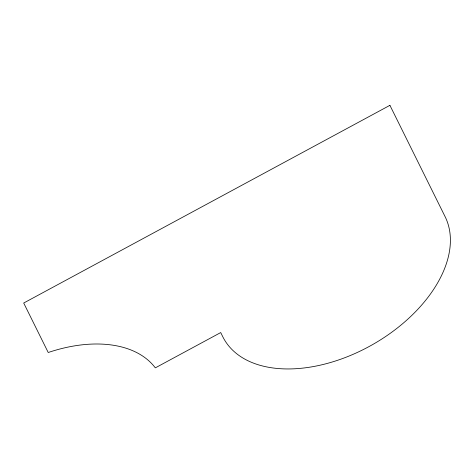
<?xml version="1.0" encoding="UTF-8"?>
<svg xmlns="http://www.w3.org/2000/svg" width="474" height="474" viewBox="0 0 474 474"><rect width="100%" height="100%" fill="white"/><g stroke="black" fill="none" stroke-linecap="round" stroke-linejoin="round"><path stroke-width="0.71" d="M389.912 105.329L23.7 303.028L48.23 352.508A122.47 75.739 -29.6 0 1 155.318 367.865L220.712 332.564L222.756 336.688A126.386 78.157 -29.6 0 0 368.671 346.767A126.386 78.157 -29.6 0 0 445.098 216.654L389.912 105.329"/></g></svg>
